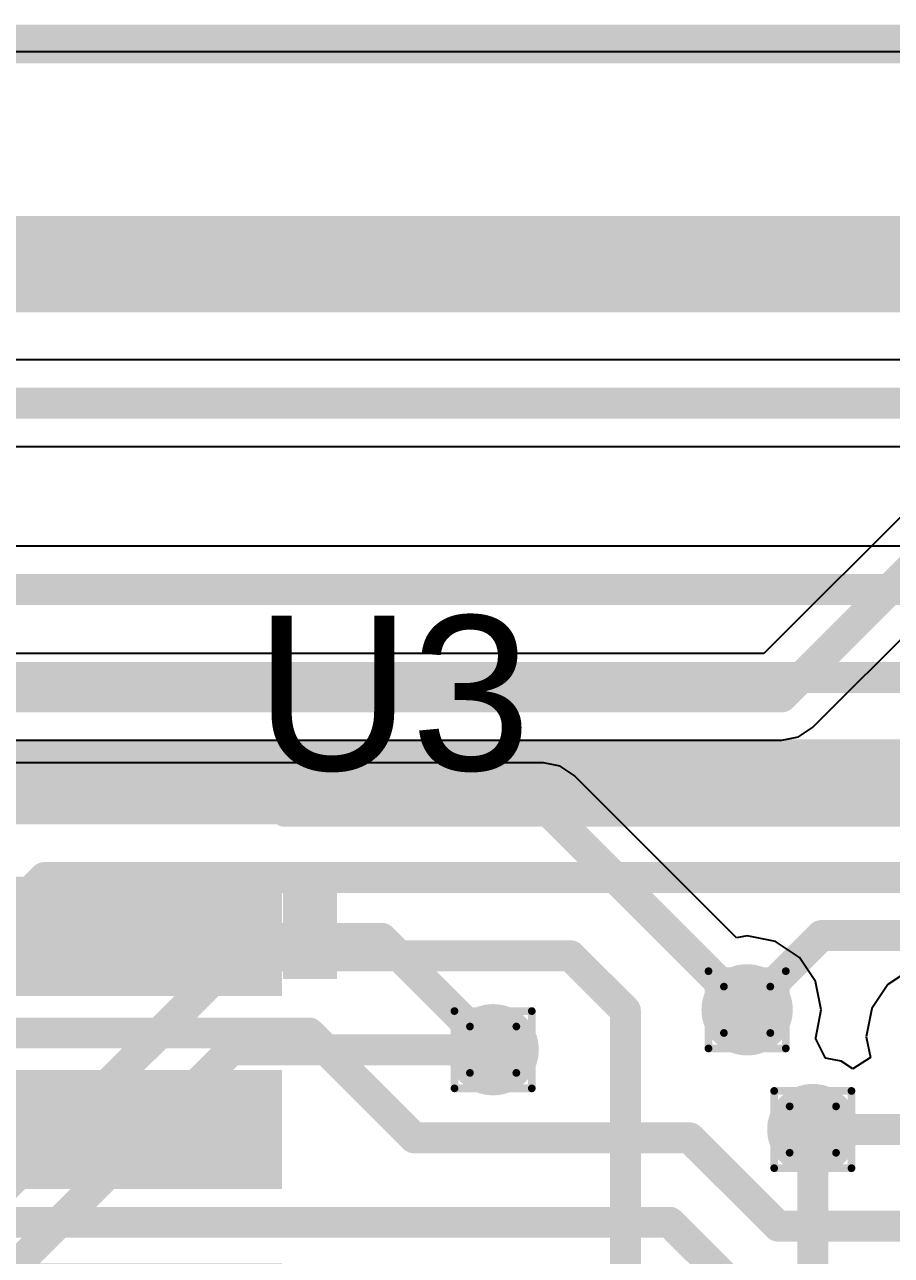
# Model space of a CAD drawing. Header units: inches. Extents: x -8 to 208, y -3 to 109.
# Drawn here: x 21.95 to 27.64, y 48.93 to 57.02 of the extents above; entities that cross this region are included whole.
import ezdxf

# ---------------------------------------------------------------- set-up
doc = ezdxf.new("R2010")
doc.units = ezdxf.units.IN
for name, color, linetype in [('BottomLayer', 5, 'Continuous'), ('DrillDrawing', 1, 'Continuous'), ('TopLayer', 1, 'Continuous'), ('TopOverlay', 2, 'Continuous'), ('TopPaste', 8, 'Continuous'), ('TopSolder', 216, 'Continuous'), ('ViaHoleLayer', 16, 'Continuous')]:
    doc.layers.add(name, color=color, linetype=linetype)
doc.styles.add('Arial', font='', dxfattribs={"height": 0.2})
doc.styles.get('Arial').set_extended_font_data('Arial')

# ---------------------------------------------------------------- blocks, each defined once
blk = doc.blocks.new('SOIC_8__208______21')
at = {"layer": 'TopLayer'}
for points in [[(-4.41, 2.195), (-2.8, 2.195), (-2.8, 1.615), (-4.41, 1.615)], [(2.8, 2.195), (4.41, 2.195), (4.41, 1.615), (2.8, 1.615)], [(-4.41, 0.925), (-2.8, 0.925), (-2.8, 0.345), (-4.41, 0.345)], [(2.8, 0.925), (4.41, 0.925), (4.41, 0.345), (2.8, 0.345)], [(-4.41, -0.345), (-2.8, -0.345), (-2.8, -0.925), (-4.41, -0.925)], [(2.8, -0.345), (4.41, -0.345), (4.41, -0.925), (2.8, -0.925)], [(-4.41, -1.615), (-2.8, -1.615), (-2.8, -2.195), (-4.41, -2.195)], [(2.8, -1.615), (4.41, -1.615), (4.41, -2.195), (2.8, -2.195)]]:
    blk.add_hatch(color=1, dxfattribs=at).paths.add_polyline_path(points)
at = {"layer": 'TopOverlay'}
blk.add_hatch(color=2, dxfattribs=at).paths.add_polyline_path([(-2.6924, 1.6246), (-2.3368, 1.6246), (-2.3368, 2.2088), (-2.6924, 2.2088)])
at = {"layer": 'TopPaste'}
for points in [[(-4.41, 2.195), (-2.8, 2.195), (-2.8, 1.615), (-4.41, 1.615)], [(2.8, 2.195), (4.41, 2.195), (4.41, 1.615), (2.8, 1.615)], [(-4.41, 0.925), (-2.8, 0.925), (-2.8, 0.345), (-4.41, 0.345)], [(2.8, 0.925), (4.41, 0.925), (4.41, 0.345), (2.8, 0.345)], [(-4.41, -0.345), (-2.8, -0.345), (-2.8, -0.925), (-4.41, -0.925)], [(2.8, -0.345), (4.41, -0.345), (4.41, -0.925), (2.8, -0.925)], [(-4.41, -1.615), (-2.8, -1.615), (-2.8, -2.195), (-4.41, -2.195)], [(2.8, -1.615), (4.41, -1.615), (4.41, -2.195), (2.8, -2.195)]]:
    blk.add_hatch(color=8, dxfattribs=at).paths.add_polyline_path(points)
at = {"layer": 'TopSolder'}
for points in [[(-4.5116, 2.2966), (-2.6984, 2.2966), (-2.6984, 1.5134), (-4.5116, 1.5134)], [(2.6984, 2.2966), (4.5116, 2.2966), (4.5116, 1.5134), (2.6984, 1.5134)], [(-4.5116, 1.0266), (-2.6984, 1.0266), (-2.6984, 0.2434), (-4.5116, 0.2434)], [(2.6984, 1.0266), (4.5116, 1.0266), (4.5116, 0.2434), (2.6984, 0.2434)], [(-4.5116, -0.2434), (-2.6984, -0.2434), (-2.6984, -1.0266), (-4.5116, -1.0266)], [(2.6984, -0.2434), (4.5116, -0.2434), (4.5116, -1.0266), (2.6984, -1.0266)], [(-4.5116, -1.5134), (-2.6984, -1.5134), (-2.6984, -2.2966), (-4.5116, -2.2966)], [(2.6984, -1.5134), (4.5116, -1.5134), (4.5116, -2.2966), (2.6984, -2.2966)]]:
    blk.add_hatch(color=216, dxfattribs=at).paths.add_polyline_path(points)
at = {"layer": 'TopOverlay'}
for points in [[(-2.69, 2.69, 0.127, 0.127, 0), (2.69, 2.69, 0.127, 0.127, 0)], [(-4.699, 2.0574, 0.127, 0.127, 0), (-4.572, 1.9304, 0.127, 0.127, 0)], [(-4.699, 1.8034, 0.127, 0.127, 0), (-4.699, 2.0574, 0.127, 0.127, 0)], [(-4.699, 1.8034, 0.127, 0.127, 0), (-4.572, 1.9304, 0.127, 0.127, 0)], [(-2.69, -2.69, 0.127, 0.127, 0), (2.69, -2.69, 0.127, 0.127, 0)]]:
    blk.add_lwpolyline(points, format="xyseb", dxfattribs=at)
for points in [[(-2.7217, 2.69, 0.0635, 0.0635, 1), (-2.6582, 2.69, 0.0635, 0.0635, 1)], [(2.6582, 2.69, 0.0635, 0.0635, 1), (2.7217, 2.69, 0.0635, 0.0635, 1)], [(-4.7307, 2.0574, 0.0635, 0.0635, 1), (-4.6672, 2.0574, 0.0635, 0.0635, 1)], [(-4.7307, 2.0574, 0.0635, 0.0635, 1), (-4.6672, 2.0574, 0.0635, 0.0635, 1)], [(-4.6037, 1.9304, 0.0635, 0.0635, 1), (-4.5402, 1.9304, 0.0635, 0.0635, 1)], [(-4.6037, 1.9304, 0.0635, 0.0635, 1), (-4.5402, 1.9304, 0.0635, 0.0635, 1)], [(-4.7307, 1.8034, 0.0635, 0.0635, 1), (-4.6672, 1.8034, 0.0635, 0.0635, 1)], [(-4.7307, 1.8034, 0.0635, 0.0635, 1), (-4.6672, 1.8034, 0.0635, 0.0635, 1)], [(-2.7217, -2.69, 0.0635, 0.0635, 1), (-2.6582, -2.69, 0.0635, 0.0635, 1)], [(2.6582, -2.69, 0.0635, 0.0635, 1), (2.7217, -2.69, 0.0635, 0.0635, 1)]]:
    blk.add_lwpolyline(points, format="xyseb", close=True, dxfattribs=at)

msp = doc.modelspace()

# ---------------------------------------------------------------- hatches: boundary and pattern name
at = {"layer": 'BottomLayer'}
h = msp.add_hatch(color=5, dxfattribs=at)
edge = h.paths.add_edge_path()
edge.add_arc((26.6954, 50.546), 0.3, 0, 360)
h = msp.add_hatch(color=5, dxfattribs=at)
edge = h.paths.add_edge_path()
edge.add_arc((25.0267, 50.2836), 0.3, 0, 360)
h = msp.add_hatch(color=5, dxfattribs=at)
edge = h.paths.add_edge_path()
edge.add_arc((27.1272, 49.7586), 0.3, 0, 360)
at = {"layer": 'TopLayer'}
h = msp.add_hatch(color=1, dxfattribs=at)
edge = h.paths.add_edge_path()
edge.add_arc((26.6954, 50.546), 0.3, 0, 360)
h = msp.add_hatch(color=1, dxfattribs=at)
edge = h.paths.add_edge_path()
edge.add_arc((25.0267, 50.2836), 0.3, 0, 360)
h = msp.add_hatch(color=1, dxfattribs=at)
edge = h.paths.add_edge_path()
edge.add_arc((27.1272, 49.7586), 0.3, 0, 360)
at = {"layer": 'ViaHoleLayer'}
h = msp.add_hatch(color=16, dxfattribs=at)
edge = h.paths.add_edge_path()
edge.add_arc((26.6954, 50.546), 0.15, 0, 360)
h = msp.add_hatch(color=16, dxfattribs=at)
edge = h.paths.add_edge_path()
edge.add_arc((25.0267, 50.2836), 0.15, 0, 360)
h = msp.add_hatch(color=16, dxfattribs=at)
edge = h.paths.add_edge_path()
edge.add_arc((27.1272, 49.7586), 0.15, 0, 360)

# ---------------------------------------------------------------- linework, layer by layer
at = {"layer": 'BottomLayer'}
for p, q in [((1.1434, 56.8456), (31.0808, 56.8456)), ((36.0934, 54.8187), (10.795, 54.8187)), ((10.913, 54.2489), (35.9754, 54.2489)), ((34.1343, 53.5947), (13.7112, 53.5947))]:
    msp.add_line(p, q, dxfattribs=at)
for points in [[(18.796, 55.4482, 0.635, 0.635, 0), (31.242, 55.4482, 0.635, 0.635, 0)], [(10.795, 54.5338, 0.2032, 0.2032, 0), (36.0934, 54.5338, 0.2032, 0.2032, 0)], [(13.7112, 53.3098, 0.2032, 0.2032, 0), (34.5186, 53.3098, 0.2032, 0.2032, 0)], [(14.2762, 52.7304, 0.2032, 0.2032, 0), (35.5346, 52.7304, 0.2032, 0.2032, 0)], [(19.9898, 52.0446, 0.5588, 0.5588, 0), (30.5816, 52.0446, 0.5588, 0.5588, 0)], [(19.9851, 49.3221, 0.2032, 0.2032, 0), (22.0784, 51.4154, 0.2032, 0.2032, 0)], [(22.0784, 51.4154, 0.2032, 0.2032, 0), (30.1186, 51.4154, 0.2032, 0.2032, 0)], [(26.6954, 50.546, 0.2032, 0.2032, 0), (27.1838, 51.0344, 0.2032, 0.2032, 0)], [(27.1838, 51.0344, 0.2032, 0.2032, 0), (29.6614, 51.0344, 0.2032, 0.2032, 0)], [(20.694, 48.253, 0.2032, 0.2032, 0), (23.3426, 50.9016, 0.2032, 0.2032, 0)], [(23.3426, 50.9016, 0.2032, 0.2032, 0), (25.535, 50.9016, 0.2032, 0.2032, 0)], [(25.535, 50.9016, 0.2032, 0.2032, 0), (25.8956, 50.5409, 0.2032, 0.2032, 0)], [(25.8956, 48.5696, 0.2032, 0.2032, 0), (25.8956, 50.5409, 0.2032, 0.2032, 0)], [(20.0844, 47.0592, 0.2032, 0.2032, 0), (23.3088, 50.2836, 0.2032, 0.2032, 0)], [(23.3088, 50.2836, 0.2032, 0.2032, 0), (25.0267, 50.2836, 0.2032, 0.2032, 0)], [(27.1272, 48.5902, 0.2032, 0.2032, 0), (27.1272, 49.7586, 0.2032, 0.2032, 0)]]:
    msp.add_lwpolyline(points, format="xyseb", dxfattribs=at)
for points in [[(22.0276, 51.4154, 0.1016, 0.1016, 1), (22.1292, 51.4154, 0.1016, 0.1016, 1)], [(22.0276, 51.4154, 0.1016, 0.1016, 1), (22.1292, 51.4154, 0.1016, 0.1016, 1)], [(27.133, 51.0344, 0.1016, 0.1016, 1), (27.2346, 51.0344, 0.1016, 0.1016, 1)], [(27.133, 51.0344, 0.1016, 0.1016, 1), (27.2346, 51.0344, 0.1016, 0.1016, 1)], [(23.2918, 50.9016, 0.1016, 0.1016, 1), (23.3934, 50.9016, 0.1016, 0.1016, 1)], [(23.2918, 50.9016, 0.1016, 0.1016, 1), (23.3934, 50.9016, 0.1016, 0.1016, 1)], [(25.4842, 50.9016, 0.1016, 0.1016, 1), (25.5858, 50.9016, 0.1016, 0.1016, 1)], [(25.4842, 50.9016, 0.1016, 0.1016, 1), (25.5858, 50.9016, 0.1016, 0.1016, 1)], [(25.8448, 50.5409, 0.1016, 0.1016, 1), (25.9464, 50.5409, 0.1016, 0.1016, 1)], [(25.8448, 50.5409, 0.1016, 0.1016, 1), (25.9464, 50.5409, 0.1016, 0.1016, 1)], [(26.6446, 50.546, 0.1016, 0.1016, 1), (26.7462, 50.546, 0.1016, 0.1016, 1)], [(23.258, 50.2836, 0.1016, 0.1016, 1), (23.3596, 50.2836, 0.1016, 0.1016, 1)], [(23.258, 50.2836, 0.1016, 0.1016, 1), (23.3596, 50.2836, 0.1016, 0.1016, 1)], [(24.9759, 50.2836, 0.1016, 0.1016, 1), (25.0775, 50.2836, 0.1016, 0.1016, 1)], [(27.0764, 49.7586, 0.1016, 0.1016, 1), (27.178, 49.7586, 0.1016, 0.1016, 1)]]:
    msp.add_lwpolyline(points, format="xyseb", close=True, dxfattribs=at)
at = {"layer": 'DrillDrawing'}
for points in [[(26.4414, 50.8, 0.0508, 0.0508, 0), (26.9494, 50.8, 0.0508, 0.0508, 0)], [(26.4414, 50.292, 0.0508, 0.0508, 0), (26.4414, 50.8, 0.0508, 0.0508, 0)], [(26.9494, 50.292, 0.0508, 0.0508, 0), (26.9494, 50.8, 0.0508, 0.0508, 0)], [(26.543, 50.6984, 0.0508, 0.0508, 0), (26.8478, 50.6984, 0.0508, 0.0508, 0)], [(26.543, 50.3936, 0.0508, 0.0508, 0), (26.543, 50.6984, 0.0508, 0.0508, 0)], [(26.8478, 50.3936, 0.0508, 0.0508, 0), (26.8478, 50.6984, 0.0508, 0.0508, 0)], [(24.7727, 50.5376, 0.0508, 0.0508, 0), (25.2807, 50.5376, 0.0508, 0.0508, 0)], [(24.7727, 50.0296, 0.0508, 0.0508, 0), (24.7727, 50.5376, 0.0508, 0.0508, 0)], [(25.2807, 50.0296, 0.0508, 0.0508, 0), (25.2807, 50.5376, 0.0508, 0.0508, 0)], [(24.8743, 50.436, 0.0508, 0.0508, 0), (25.1791, 50.436, 0.0508, 0.0508, 0)], [(24.8743, 50.1312, 0.0508, 0.0508, 0), (24.8743, 50.436, 0.0508, 0.0508, 0)], [(25.1791, 50.1312, 0.0508, 0.0508, 0), (25.1791, 50.436, 0.0508, 0.0508, 0)], [(26.543, 50.3936, 0.0508, 0.0508, 0), (26.8478, 50.3936, 0.0508, 0.0508, 0)], [(26.4414, 50.292, 0.0508, 0.0508, 0), (26.9494, 50.292, 0.0508, 0.0508, 0)], [(24.8743, 50.1312, 0.0508, 0.0508, 0), (25.1791, 50.1312, 0.0508, 0.0508, 0)], [(24.7727, 50.0296, 0.0508, 0.0508, 0), (25.2807, 50.0296, 0.0508, 0.0508, 0)], [(26.8732, 50.0126, 0.0508, 0.0508, 0), (27.3812, 50.0126, 0.0508, 0.0508, 0)], [(26.8732, 49.5046, 0.0508, 0.0508, 0), (26.8732, 50.0126, 0.0508, 0.0508, 0)], [(27.3812, 49.5046, 0.0508, 0.0508, 0), (27.3812, 50.0126, 0.0508, 0.0508, 0)], [(26.9748, 49.911, 0.0508, 0.0508, 0), (27.2796, 49.911, 0.0508, 0.0508, 0)], [(26.9748, 49.6062, 0.0508, 0.0508, 0), (26.9748, 49.911, 0.0508, 0.0508, 0)], [(27.2796, 49.6062, 0.0508, 0.0508, 0), (27.2796, 49.911, 0.0508, 0.0508, 0)], [(26.9748, 49.6062, 0.0508, 0.0508, 0), (27.2796, 49.6062, 0.0508, 0.0508, 0)], [(26.8732, 49.5046, 0.0508, 0.0508, 0), (27.3812, 49.5046, 0.0508, 0.0508, 0)]]:
    msp.add_lwpolyline(points, format="xyseb", dxfattribs=at)
for points in [[(26.4287, 50.8, 0.0254, 0.0254, 1), (26.4541, 50.8, 0.0254, 0.0254, 1)], [(26.4287, 50.8, 0.0254, 0.0254, 1), (26.4541, 50.8, 0.0254, 0.0254, 1)], [(26.9367, 50.8, 0.0254, 0.0254, 1), (26.9621, 50.8, 0.0254, 0.0254, 1)], [(26.9367, 50.8, 0.0254, 0.0254, 1), (26.9621, 50.8, 0.0254, 0.0254, 1)], [(26.5303, 50.6984, 0.0254, 0.0254, 1), (26.5557, 50.6984, 0.0254, 0.0254, 1)], [(26.5303, 50.6984, 0.0254, 0.0254, 1), (26.5557, 50.6984, 0.0254, 0.0254, 1)], [(26.8351, 50.6984, 0.0254, 0.0254, 1), (26.8605, 50.6984, 0.0254, 0.0254, 1)], [(26.8351, 50.6984, 0.0254, 0.0254, 1), (26.8605, 50.6984, 0.0254, 0.0254, 1)], [(24.76, 50.5376, 0.0254, 0.0254, 1), (24.7854, 50.5376, 0.0254, 0.0254, 1)], [(24.76, 50.5376, 0.0254, 0.0254, 1), (24.7854, 50.5376, 0.0254, 0.0254, 1)], [(25.268, 50.5376, 0.0254, 0.0254, 1), (25.2934, 50.5376, 0.0254, 0.0254, 1)], [(25.268, 50.5376, 0.0254, 0.0254, 1), (25.2934, 50.5376, 0.0254, 0.0254, 1)], [(24.8616, 50.436, 0.0254, 0.0254, 1), (24.887, 50.436, 0.0254, 0.0254, 1)], [(24.8616, 50.436, 0.0254, 0.0254, 1), (24.887, 50.436, 0.0254, 0.0254, 1)], [(25.1664, 50.436, 0.0254, 0.0254, 1), (25.1918, 50.436, 0.0254, 0.0254, 1)], [(25.1664, 50.436, 0.0254, 0.0254, 1), (25.1918, 50.436, 0.0254, 0.0254, 1)], [(26.5303, 50.3936, 0.0254, 0.0254, 1), (26.5557, 50.3936, 0.0254, 0.0254, 1)], [(26.5303, 50.3936, 0.0254, 0.0254, 1), (26.5557, 50.3936, 0.0254, 0.0254, 1)], [(26.8351, 50.3936, 0.0254, 0.0254, 1), (26.8605, 50.3936, 0.0254, 0.0254, 1)], [(26.8351, 50.3936, 0.0254, 0.0254, 1), (26.8605, 50.3936, 0.0254, 0.0254, 1)], [(26.4287, 50.292, 0.0254, 0.0254, 1), (26.4541, 50.292, 0.0254, 0.0254, 1)], [(26.4287, 50.292, 0.0254, 0.0254, 1), (26.4541, 50.292, 0.0254, 0.0254, 1)], [(26.9367, 50.292, 0.0254, 0.0254, 1), (26.9621, 50.292, 0.0254, 0.0254, 1)], [(26.9367, 50.292, 0.0254, 0.0254, 1), (26.9621, 50.292, 0.0254, 0.0254, 1)], [(24.8616, 50.1312, 0.0254, 0.0254, 1), (24.887, 50.1312, 0.0254, 0.0254, 1)], [(24.8616, 50.1312, 0.0254, 0.0254, 1), (24.887, 50.1312, 0.0254, 0.0254, 1)], [(25.1664, 50.1312, 0.0254, 0.0254, 1), (25.1918, 50.1312, 0.0254, 0.0254, 1)], [(25.1664, 50.1312, 0.0254, 0.0254, 1), (25.1918, 50.1312, 0.0254, 0.0254, 1)], [(24.76, 50.0296, 0.0254, 0.0254, 1), (24.7854, 50.0296, 0.0254, 0.0254, 1)], [(24.76, 50.0296, 0.0254, 0.0254, 1), (24.7854, 50.0296, 0.0254, 0.0254, 1)], [(25.268, 50.0296, 0.0254, 0.0254, 1), (25.2934, 50.0296, 0.0254, 0.0254, 1)], [(25.268, 50.0296, 0.0254, 0.0254, 1), (25.2934, 50.0296, 0.0254, 0.0254, 1)], [(26.8605, 50.0126, 0.0254, 0.0254, 1), (26.8859, 50.0126, 0.0254, 0.0254, 1)], [(26.8605, 50.0126, 0.0254, 0.0254, 1), (26.8859, 50.0126, 0.0254, 0.0254, 1)], [(27.3685, 50.0126, 0.0254, 0.0254, 1), (27.3939, 50.0126, 0.0254, 0.0254, 1)], [(27.3685, 50.0126, 0.0254, 0.0254, 1), (27.3939, 50.0126, 0.0254, 0.0254, 1)], [(26.9621, 49.911, 0.0254, 0.0254, 1), (26.9875, 49.911, 0.0254, 0.0254, 1)], [(26.9621, 49.911, 0.0254, 0.0254, 1), (26.9875, 49.911, 0.0254, 0.0254, 1)], [(27.2669, 49.911, 0.0254, 0.0254, 1), (27.2923, 49.911, 0.0254, 0.0254, 1)], [(27.2669, 49.911, 0.0254, 0.0254, 1), (27.2923, 49.911, 0.0254, 0.0254, 1)], [(26.9621, 49.6062, 0.0254, 0.0254, 1), (26.9875, 49.6062, 0.0254, 0.0254, 1)], [(26.9621, 49.6062, 0.0254, 0.0254, 1), (26.9875, 49.6062, 0.0254, 0.0254, 1)], [(27.2669, 49.6062, 0.0254, 0.0254, 1), (27.2923, 49.6062, 0.0254, 0.0254, 1)], [(27.2669, 49.6062, 0.0254, 0.0254, 1), (27.2923, 49.6062, 0.0254, 0.0254, 1)], [(26.8605, 49.5046, 0.0254, 0.0254, 1), (26.8859, 49.5046, 0.0254, 0.0254, 1)], [(26.8605, 49.5046, 0.0254, 0.0254, 1), (26.8859, 49.5046, 0.0254, 0.0254, 1)], [(27.3685, 49.5046, 0.0254, 0.0254, 1), (27.3939, 49.5046, 0.0254, 0.0254, 1)], [(27.3685, 49.5046, 0.0254, 0.0254, 1), (27.3939, 49.5046, 0.0254, 0.0254, 1)]]:
    msp.add_lwpolyline(points, format="xyseb", close=True, dxfattribs=at)
at = {"layer": 'TopLayer'}
for p, q in [((5.2606, 56.8456), (31.0808, 56.8456)), ((30.3802, 56.4624), (26.806, 52.8883)), ((27.1254, 52.402), (28.2418, 53.5183)), ((26.806, 52.8883), (17.0146, 52.8883)), ((27.033, 52.3402), (27.1254, 52.402)), ((17.3342, 52.3185), (26.924, 52.3185)), ((26.924, 52.3185), (27.033, 52.3402)), ((26.924, 52.3185), (26.924, 52.3185)), ((25.3572, 52.1691), (17.2548, 52.1691)), ((25.4662, 52.1474), (25.3572, 52.1691)), ((25.3572, 52.1691), (25.3572, 52.1691)), ((25.5586, 52.0856), (25.4662, 52.1474)), ((26.6251, 51.0192), (25.5586, 52.0856)), ((26.6954, 51.0332), (26.6251, 51.0192)), ((26.8818, 50.9961), (26.6954, 51.0332)), ((27.0399, 50.8905), (26.8818, 50.9961)), ((27.1455, 50.7324), (27.0399, 50.8905)), ((27.7105, 50.7725), (27.6209, 50.7127)), ((27.1826, 50.546), (27.1455, 50.7324)), ((27.6209, 50.7127), (27.5153, 50.5546)), ((27.1459, 50.3617), (27.1826, 50.546)), ((27.5153, 50.5546), (27.4782, 50.3682)), ((27.1455, 50.3595), (27.1459, 50.3617)), ((27.211, 50.2291), (27.1455, 50.3595)), ((27.4782, 50.3682), (27.505, 50.2335)), ((27.3136, 50.2087), (27.211, 50.2291)), ((27.3907, 50.1572), (27.3136, 50.2087)), ((27.505, 50.2335), (27.3907, 50.1572))]:
    msp.add_line(p, q, dxfattribs=at)
for points in [[(26.924, 52.6034, 0.2032, 0.2032, 0), (30.5816, 56.261, 0.2032, 0.2032, 0)], [(16.4126, 52.6034, 0.2032, 0.2032, 0), (26.924, 52.6034, 0.2032, 0.2032, 0)], [(16.6428, 51.8842, 0.2032, 0.2032, 0), (25.3572, 51.8842, 0.2032, 0.2032, 0)], [(25.3572, 51.8842, 0.2032, 0.2032, 0), (26.6954, 50.546, 0.2032, 0.2032, 0)], [(22.733, 51.0286, 0.2032, 0.2032, 0), (22.7457, 51.0159, 0.2032, 0.2032, 0)], [(22.7457, 51.0159, 0.2032, 0.2032, 0), (24.2944, 51.0159, 0.2032, 0.2032, 0)], [(24.2944, 51.0159, 0.2032, 0.2032, 0), (25.0267, 50.2836, 0.2032, 0.2032, 0)], [(20.9804, 50.3936, 0.2032, 0.2032, 0), (23.818, 50.3936, 0.2032, 0.2032, 0)], [(23.818, 50.3936, 0.2032, 0.2032, 0), (24.5074, 49.7042, 0.2032, 0.2032, 0)], [(21.2852, 49.7586, 0.2032, 0.2032, 0), (22.733, 49.7586, 0.2032, 0.2032, 0)], [(27.1272, 49.7586, 0.2032, 0.2032, 0), (29.943, 49.7586, 0.2032, 0.2032, 0)], [(24.5074, 49.7042, 0.2032, 0.2032, 0), (26.318, 49.7042, 0.2032, 0.2032, 0)], [(26.318, 49.7042, 0.2032, 0.2032, 0), (26.8986, 49.1236, 0.2032, 0.2032, 0)], [(21.4074, 49.149, 0.2032, 0.2032, 0), (26.1874, 49.149, 0.2032, 0.2032, 0)], [(26.1874, 49.149, 0.2032, 0.2032, 0), (26.8478, 48.4886, 0.2032, 0.2032, 0)], [(26.8986, 49.1236, 0.2032, 0.2032, 0), (30.9626, 49.1236, 0.2032, 0.2032, 0)]]:
    msp.add_lwpolyline(points, format="xyseb", dxfattribs=at)
for points in [[(26.8732, 52.6034, 0.1016, 0.1016, 1), (26.9748, 52.6034, 0.1016, 0.1016, 1)], [(26.8732, 52.6034, 0.1016, 0.1016, 1), (26.9748, 52.6034, 0.1016, 0.1016, 1)], [(25.3064, 51.8842, 0.1016, 0.1016, 1), (25.408, 51.8842, 0.1016, 0.1016, 1)], [(25.3064, 51.8842, 0.1016, 0.1016, 1), (25.408, 51.8842, 0.1016, 0.1016, 1)], [(22.6822, 51.0286, 0.1016, 0.1016, 1), (22.7838, 51.0286, 0.1016, 0.1016, 1)], [(22.6949, 51.0159, 0.1016, 0.1016, 1), (22.7965, 51.0159, 0.1016, 0.1016, 1)], [(22.6949, 51.0159, 0.1016, 0.1016, 1), (22.7965, 51.0159, 0.1016, 0.1016, 1)], [(24.2436, 51.0159, 0.1016, 0.1016, 1), (24.3452, 51.0159, 0.1016, 0.1016, 1)], [(24.2436, 51.0159, 0.1016, 0.1016, 1), (24.3452, 51.0159, 0.1016, 0.1016, 1)], [(26.6446, 50.546, 0.1016, 0.1016, 1), (26.7462, 50.546, 0.1016, 0.1016, 1)], [(23.7672, 50.3936, 0.1016, 0.1016, 1), (23.8688, 50.3936, 0.1016, 0.1016, 1)], [(23.7672, 50.3936, 0.1016, 0.1016, 1), (23.8688, 50.3936, 0.1016, 0.1016, 1)], [(24.9759, 50.2836, 0.1016, 0.1016, 1), (25.0775, 50.2836, 0.1016, 0.1016, 1)], [(22.6822, 49.7586, 0.1016, 0.1016, 1), (22.7838, 49.7586, 0.1016, 0.1016, 1)], [(27.0764, 49.7586, 0.1016, 0.1016, 1), (27.178, 49.7586, 0.1016, 0.1016, 1)], [(24.4566, 49.7042, 0.1016, 0.1016, 1), (24.5582, 49.7042, 0.1016, 0.1016, 1)], [(24.4566, 49.7042, 0.1016, 0.1016, 1), (24.5582, 49.7042, 0.1016, 0.1016, 1)], [(26.2672, 49.7042, 0.1016, 0.1016, 1), (26.3688, 49.7042, 0.1016, 0.1016, 1)], [(26.2672, 49.7042, 0.1016, 0.1016, 1), (26.3688, 49.7042, 0.1016, 0.1016, 1)], [(26.1366, 49.149, 0.1016, 0.1016, 1), (26.2382, 49.149, 0.1016, 0.1016, 1)], [(26.1366, 49.149, 0.1016, 0.1016, 1), (26.2382, 49.149, 0.1016, 0.1016, 1)], [(26.8478, 49.1236, 0.1016, 0.1016, 1), (26.9494, 49.1236, 0.1016, 0.1016, 1)], [(26.8478, 49.1236, 0.1016, 0.1016, 1), (26.9494, 49.1236, 0.1016, 0.1016, 1)]]:
    msp.add_lwpolyline(points, format="xyseb", close=True, dxfattribs=at)
at = {"layer": 'TopOverlay'}
msp.add_lwpolyline([(0.1016, 56.896, 0.254, 0.254, 0), (31.8008, 56.896, 0.254, 0.254, 0)], format="xyseb", dxfattribs=at)

# ---------------------------------------------------------------- block references
msp.add_blockref('SOIC_8__208______21', (26.338, 49.1236))

# ---------------------------------------------------------------- texts
at = {"layer": 'TopOverlay', "style": 'Arial'}
msp.add_text('U3', height=1.016, dxfattribs=at).set_placement((23.4614, 52.121))

doc.saveas('drawing.dxf')
